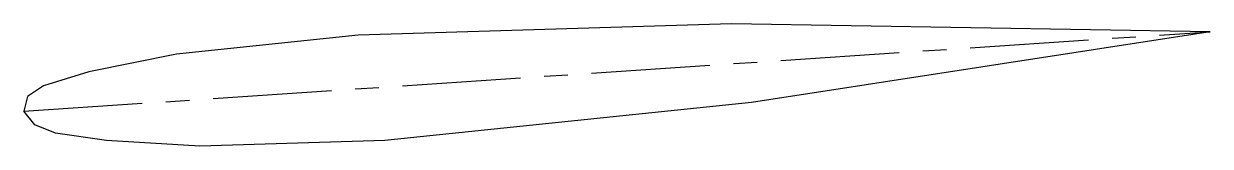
# Model space of a CAD drawing. Header units: millimetres. Extents: x -48 to 79, y -7 to 6.
import ezdxf

# ---------------------------------------------------------------- set-up
doc = ezdxf.new("R2010")
doc.units = ezdxf.units.MM
doc.linetypes.add('CENTERX2', pattern=[20.32, 12.7, -2.54, 2.54, -2.54])

msp = doc.modelspace()

# ---------------------------------------------------------------- linework, layer by layer
at = {"color": 7, "linetype": 'CENTERX2'}
msp.add_line((-47.61, -3.04), (79.48, 5.46), dxfattribs=at)
at = {"color": 7, "linetype": 'Continuous', "flags": 128}
for points in [[(-11.79, 5.09), (-31.26, 3.06), (-40.63, 1.16), (-45.48, -0.33), (-47.2, -1.47), (-47.61, -3.04)], [(79.48, 5.46), (28.21, 6.31), (-11.79, 5.09)], [(79.48, 5.46), (30.35, -2.11), (-8.92, -6.19)], [(-8.92, -6.19), (-28.75, -6.79), (-38.76, -6.19), (-44.2, -5.38), (-46.43, -4.51), (-47.61, -3.04)]]:
    msp.add_lwpolyline(points, dxfattribs=at)

doc.saveas('drawing.dxf')
